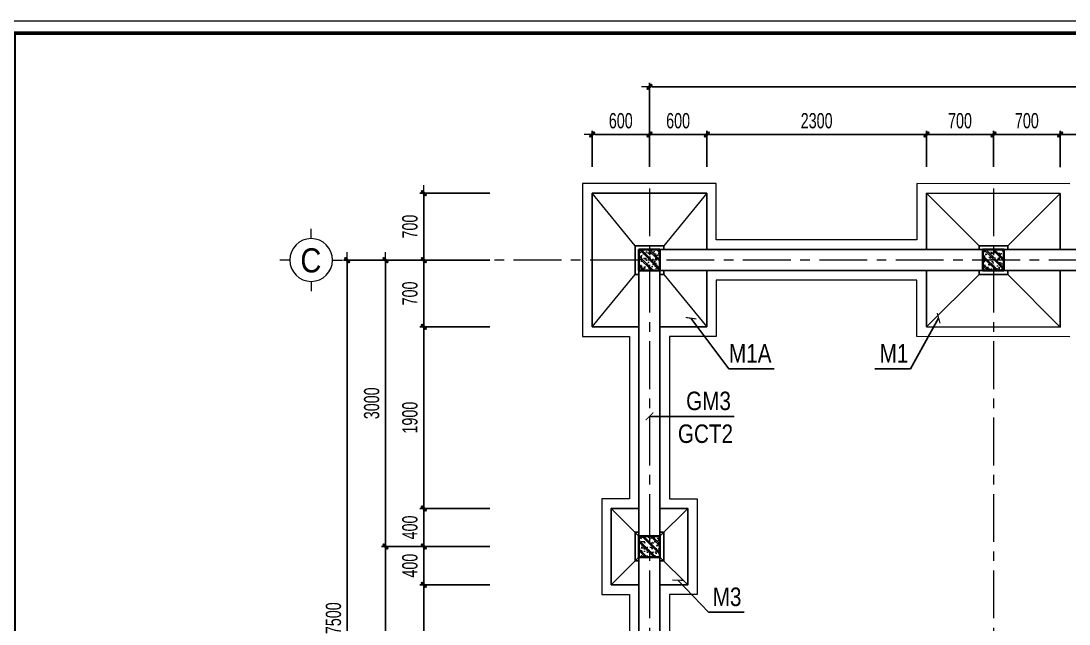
# Model space of a CAD drawing. Header units: millimetres. Extents: x -295047 to 304185, y -728047 to -308748.
# Drawn here: x -172097 to -161128, y -327988 to -321674 of the extents above; entities that cross this region are included whole.
import ezdxf
from ezdxf.enums import TextEntityAlignment as Align

# ---------------------------------------------------------------- set-up
doc = ezdxf.new("R2010")
doc.units = ezdxf.units.MM
doc.header["$MEASUREMENT"] = 0
doc.header["$PDMODE"] = 32
doc.linetypes.add('CENTERX2', pattern=[4, 2.5, -0.5, 0.5, -0.5])
doc.linetypes.add('DASHDOT', pattern=[1, 0.5, -0.25, 0, -0.25])
doc.layers.get('Defpoints').update_dxf_attribs({"color": 1})
for name, color, linetype, lineweight in [('Khungten_LCDI', 7, 'Continuous', 5), ('LC Dim', 8, 'Continuous', 18), ('LC Hatch', 252, 'Continuous', 9), ('LC ISO', 153, 'Continuous', 13), ('LC Net dam2', 6, 'Continuous', 40), ('LC Net manh', 219, 'Continuous', 5), ('LC Net thay', 7, 'Continuous', 25), ('LC Net truc', 79, 'DASHDOT', 13), ('LC Text1', 3, 'Continuous', 20), ('LC Text2', 7, 'Continuous', 25)]:
    doc.layers.add(name, color=color, linetype=linetype, lineweight=lineweight)
doc.styles.add('d-dim', font='VHARIALN.TTF')
doc.styles.add('HOATBIF', font='hoatbif.shx', dxfattribs={"width": 0.7})
doc.styles.add('Khungten', font='VHAVAN.TTF', dxfattribs={"width": 0.9, "height": 5000})
doc.styles.add('LC 1', font='VHAVANB.TTF')
doc.styles.add('T2', font='VHARIAL.TTF', dxfattribs={"width": 0.8})
doc.styles.add('Title', font='VHBLACK.TTF', dxfattribs={"width": 0.8})
doc.dimstyles.new('1-100', dxfattribs={"dimscale": 100, "dimtxt": 2.5, "dimasz": 0.35, "dimexe": 0.5, "dimexo": 0, "dimgap": 0.8, "dimtad": 1, "dimdec": 0, "dimzin": 0, "dimdsep": 46, "dimtxsty": 'HOATBIF', "dimblk1": 'DOT', "dimblk2": 'DOT', "dimsah": 1, "dimcen": -1, "dimdle": 1, "dimclrd": 256, "dimclre": 256, "dimclrt": 4, "dimadec": 3, "dimazin": 2, "dimtfac": 0.3333333333333333, "dimtdec": 0, "dimtix": 1, "dimtmove": 2, "dimatfit": 3, "dimldrblk": 'DOT', "dimfxl": 1, "dimtvp": 0.8333333333333331, "dimtolj": 1, "dimtzin": 0, "dimarcsym": 0})
doc.dimstyles.new('Vtk 1-100', dxfattribs={"dimtxt": 220, "dimasz": 80, "dimexe": 80, "dimexo": 0, "dimgap": 50, "dimtad": 1, "dimdec": 0, "dimzin": 0, "dimdsep": 46, "dimtxsty": 'd-dim', "dimblk1": 'ARCHTICK', "dimblk2": 'ARCHTICK', "dimsah": 1, "dimcen": 80, "dimdle": 80, "dimclrd": 256, "dimclre": 256, "dimclrt": 7, "dimadec": 0, "dimazin": 0, "dimtfac": 1, "dimtdec": 0, "dimtix": 1, "dimtmove": 0, "dimatfit": 3, "dimldrblk": 'ARCHTICK', "dimfxl": 1, "dimtolj": 1, "dimtzin": 0, "dimarcsym": 0})

# ---------------------------------------------------------------- blocks, each defined once
blk = doc.blocks.new('lcdi fix')
at = {"layer": 'Defpoints', "lineweight": 0}
blk.add_lwpolyline([(-1199.999999582767, -14849.99999999255), (-1199.999999582767, 14849.99999999255), (40799.99891111254, 14849.99999999255), (40799.99891111254, -14849.99999999255)], close=True, dxfattribs=at)
at = {"layer": 'Khungten_LCDI', "color": 5, "lineweight": 60}
blk.add_lwpolyline([(0, -14649.99999999255), (0, 14649.99999999255), (40599.99891117215, 14649.99999999255), (40599.99891117215, -14649.99999999255)], close=True, dxfattribs=at)
at = {"color": 7, "style": 'Khungten', "width": 0.8}
for tag, p in [('REVISION', (39498.75262445212, -10746.30395446718)), ('NGAYHT', (39546.07413610817, -11609.37091637403))]:
    blk.add_attdef(tag, text='', height=199.998925739526, dxfattribs=at).set_placement(p, align=Align.CENTER)
at = {"layer": 'LC Text1', "style": 'Title', "width": 1.485915225563207}
for tag, p, p2 in [('TENBANVE1', (36912.6576448679, -8885.760238945484), (40339.14494544267, -8885.760238945484)), ('TENBANVE2', (36912.6576448679, -9562.4655643329), (40339.14494544267, -9562.4655643329))]:
    blk.add_attdef(tag, text='', height=249.9999935159642, dxfattribs=at).set_placement(p, p2, align=Align.FIT)
at = {"layer": 'LC Text1', "style": 'Title', "width": 0.7}
blk.add_attdef('SOBANVE', text='', height=249.9999935159642, dxfattribs=at).set_placement((39561.98223525287, -13896.18071823567), align=Align.CENTER)
blk = doc.blocks.new('_ArchTick')
at = {"color": 0, "linetype": 'ByBlock', "const_width": 0.15}
blk.add_lwpolyline([(-0.5, -0.5), (0.5, 0.5)], dxfattribs=at)
blk = doc.blocks.new('A$C244B5B27')
at = {"layer": 'LC Hatch'}
h = blk.add_hatch(dxfattribs=at)
h.set_pattern_fill('CHAU-01', color=256, scale=15, pattern_type=2)
h.set_pattern_definition([(50, (-1043319.218888618, 434015.8225297128), (107.589027390113, -9.412820247389265), [11.25, -123.75]), (355, (-1043319.218888618, 434015.8225297128), (-20.81270004195, 112.8288200550017), [9, -99]), (100.4514, (-1043310.253136618, 434015.0381287126), (86.77640725710323, 103.415931309143), [9.5610285, -105.1713168]), (46.18419999999999, (-1043319.218888618, 434045.8225297128), (160.0861572938466, -24.82785214935271), [16.875, -185.625]), (96.6356, (-1043305.878376868, 434043.7535336628), (140.1994058323055, 146.1176806350662), [14.3415432, -157.75695]), (351.1842000000001, (-1043319.218888618, 434045.8225297128), (140.1992917700441, 146.1177901387987), [13.5, -148.5]), (21, (-1043304.218888618, 434038.3225297126), (89.53605781776925, -60.39283359980082), [11.25, -123.75]), (326, (-1043304.218888618, 434038.3225297126), (36.49729978823726, 108.7725067570279), [9, -99]), (71.45140000000002, (-1043296.757553668, 434033.2897888127), (126.0333942872235, 48.37957450649287), [9.5610285, -105.1713168]), (37.50000000000001, (-1043319.218888618, 434015.8225297128), (1.8239782975936, 49.93407807469672), [0, -97.8, 0, -100.5, 0, -99.375]), (7.499999999999999, (-1043319.218888618, 434015.8225297128), (39.46043061632229, 59.16175678235403), [0, -57.3, 0, -95.55, 0, -37.875]), (327.5, (-1043352.668888618, 434015.8225297128), (80.07336542586135, -3.383230760156968), [0, -37.5, 0, -117, 0, -155.25]), (317.5, (-1043367.668888618, 434015.8225297128), (87.47792540135794, 15.01574734984764), [0, -48.75, 0, -77.69999999999997, 0, -110.25]), (45, (-1043319.218888618, 434015.8225297128), (-45.07805730064239, 45.07805730064239), []), (45, (-1043319.218888618, 434034.1975297128), (-45.07805730064239, 45.07805730064239), [])])
h.paths.add_polyline_path([(110, 110), (-110, 110), (-110, -110), (110, -110)])
at = {"layer": 'LC Net dam2'}
blk.add_lwpolyline([(-110, -110), (110, -110), (110, 110), (-110, 110)], close=True, dxfattribs=at)
blk = doc.blocks.new('DOT')
at = {"layer": 'LC Dim'}
blk.add_line((-3, 0), (3, 0), dxfattribs=at)
at = {"layer": 'LC Dim', "color": 4}
blk.add_line((-1, -1), (1, 1), dxfattribs=at)
blk.add_lwpolyline([(0.5, 1), (-1, -0.5), (-0.5, -1), (1, 0.5)], close=True, dxfattribs=at)
blk = doc.blocks.new('*D636')
at = {"layer": 'Defpoints', "color": 0, "ltscale": 2, "transparency": 16777216}
for p in [(-161219.1129942422, -322862.7808492816), (-161219.1129942422, -323203.818313817), (-159019.055725993, -323200.4344742544)]:
    blk.add_point(p, dxfattribs=at)
at = {"layer": 'LC Dim', "lineweight": -2, "ltscale": 2, "transparency": 16777216}
for p, q in [((-161219.1129942422, -323203.818313817), (-161219.1129942422, -322822.7808492816)), ((-159019.055725993, -323200.4344742544), (-159019.055725993, -322822.7808492816)), ((-159047.055725993, -322862.7808492816), (-161191.1129942422, -322862.7808492816))]:
    blk.add_line(p, q, dxfattribs=at)
at = {"layer": 'LC Dim', "lineweight": -2, "ltscale": 2, "transparency": 16777216, "xscale": 28, "yscale": 28, "zscale": 28, "rotation": 180}
blk.add_blockref('DOT', (-161219.1129942422, -322862.7808492816), dxfattribs=at)
at = {"layer": 'LC Dim', "lineweight": -2, "ltscale": 2, "transparency": 16777216, "xscale": 28, "yscale": 28, "zscale": 28}
blk.add_blockref('DOT', (-159019.055725993, -322862.7808492816), dxfattribs=at)
at = {"layer": 'LC Dim', "color": 4, "ltscale": 2, "transparency": 16777216, "insert": (-160119.0843601176, -322718.7808492816), "char_height": 160, "attachment_point": 5, "style": 'HOATBIF'}
blk.add_mtext('\\A1;2200', dxfattribs=at)
blk = doc.blocks.new('_Dot')
at = {"color": 0, "linetype": 'ByBlock', "lineweight": -2}
blk.add_line((-0.5, 0), (-1, 0), dxfattribs=at)
at = {"color": 0, "linetype": 'ByBlock', "const_width": 0.5}
blk.add_lwpolyline([(-0.25, 0, 1), (0.25, 0, 1)], format="xyb", close=True, dxfattribs=at)
blk = doc.blocks.new('*D637')
at = {"layer": 'Defpoints', "color": 0, "ltscale": 2, "transparency": 16777216}
for p in [(-161919.0557259929, -322862.7808492816), (-161919.0557259929, -323200.4344742544), (-161219.1129942422, -323203.818313817)]:
    blk.add_point(p, dxfattribs=at)
at = {"layer": 'LC Dim', "lineweight": -2, "ltscale": 2, "transparency": 16777216}
for p, q in [((-161919.0557259929, -323200.4344742544), (-161919.0557259929, -322822.7808492816)), ((-161219.1129942422, -323203.818313817), (-161219.1129942422, -322822.7808492816)), ((-161247.1129942422, -322862.7808492816), (-161891.0557259929, -322862.7808492816))]:
    blk.add_line(p, q, dxfattribs=at)
at = {"layer": 'LC Dim', "lineweight": -2, "ltscale": 2, "transparency": 16777216, "xscale": 28, "yscale": 28, "zscale": 28, "rotation": 180}
blk.add_blockref('DOT', (-161919.0557259929, -322862.7808492816), dxfattribs=at)
at = {"layer": 'LC Dim', "lineweight": -2, "ltscale": 2, "transparency": 16777216, "xscale": 28, "yscale": 28, "zscale": 28}
blk.add_blockref('DOT', (-161219.1129942422, -322862.7808492816), dxfattribs=at)
at = {"layer": 'LC Dim', "color": 4, "ltscale": 2, "transparency": 16777216, "insert": (-161569.0843601176, -322718.7808492816), "char_height": 160, "attachment_point": 5, "style": 'HOATBIF'}
blk.add_mtext('\\A1;700', dxfattribs=at)
blk = doc.blocks.new('*D638')
at = {"layer": 'Defpoints', "color": 0, "ltscale": 2, "transparency": 16777216}
for p in [(-162619.055725993, -322862.7808492816), (-162619.055725993, -323200.4344742543), (-161919.0557259929, -323200.4344742544)]:
    blk.add_point(p, dxfattribs=at)
at = {"layer": 'LC Dim', "lineweight": -2, "ltscale": 2, "transparency": 16777216}
for p, q in [((-162619.055725993, -323200.4344742543), (-162619.055725993, -322822.7808492816)), ((-161919.0557259929, -323200.4344742544), (-161919.0557259929, -322822.7808492816)), ((-161947.0557259929, -322862.7808492816), (-162591.055725993, -322862.7808492816))]:
    blk.add_line(p, q, dxfattribs=at)
at = {"layer": 'LC Dim', "lineweight": -2, "ltscale": 2, "transparency": 16777216, "xscale": 28, "yscale": 28, "zscale": 28, "rotation": 180}
blk.add_blockref('DOT', (-162619.055725993, -322862.7808492816), dxfattribs=at)
at = {"layer": 'LC Dim', "lineweight": -2, "ltscale": 2, "transparency": 16777216, "xscale": 28, "yscale": 28, "zscale": 28}
blk.add_blockref('DOT', (-161919.0557259929, -322862.7808492816), dxfattribs=at)
at = {"layer": 'LC Dim', "color": 4, "ltscale": 2, "transparency": 16777216, "insert": (-162269.0557259929, -322718.7808492816), "char_height": 160, "attachment_point": 5, "style": 'HOATBIF'}
blk.add_mtext('\\A1;700', dxfattribs=at)
blk = doc.blocks.new('*D639')
at = {"layer": 'Defpoints', "color": 0, "ltscale": 2, "transparency": 16777216}
for p in [(-164919.0557259929, -322862.7808492816), (-164919.0557259929, -323200.4344742544), (-162619.055725993, -323200.4344742543)]:
    blk.add_point(p, dxfattribs=at)
at = {"layer": 'LC Dim', "lineweight": -2, "ltscale": 2, "transparency": 16777216}
for p, q in [((-164919.0557259929, -323200.4344742544), (-164919.0557259929, -322822.7808492816)), ((-162619.055725993, -323200.4344742543), (-162619.055725993, -322822.7808492816)), ((-162647.055725993, -322862.7808492816), (-164891.0557259929, -322862.7808492816))]:
    blk.add_line(p, q, dxfattribs=at)
at = {"layer": 'LC Dim', "lineweight": -2, "ltscale": 2, "transparency": 16777216, "xscale": 28, "yscale": 28, "zscale": 28, "rotation": 180}
blk.add_blockref('DOT', (-164919.0557259929, -322862.7808492816), dxfattribs=at)
at = {"layer": 'LC Dim', "lineweight": -2, "ltscale": 2, "transparency": 16777216, "xscale": 28, "yscale": 28, "zscale": 28}
blk.add_blockref('DOT', (-162619.055725993, -322862.7808492816), dxfattribs=at)
at = {"layer": 'LC Dim', "color": 4, "ltscale": 2, "transparency": 16777216, "insert": (-163769.055725993, -322718.7808492816), "char_height": 160, "attachment_point": 5, "style": 'HOATBIF'}
blk.add_mtext('\\A1;2300', dxfattribs=at)
blk = doc.blocks.new('*D640')
at = {"layer": 'Defpoints', "color": 0, "ltscale": 2, "transparency": 16777216}
for p in [(-165519.0557259928, -322862.7808492816), (-165519.0557259928, -323200.4344742544), (-164919.0557259929, -323200.4344742544)]:
    blk.add_point(p, dxfattribs=at)
at = {"layer": 'LC Dim', "lineweight": -2, "ltscale": 2, "transparency": 16777216}
for p, q in [((-165519.0557259928, -323200.4344742544), (-165519.0557259928, -322822.7808492816)), ((-164919.0557259929, -323200.4344742544), (-164919.0557259929, -322822.7808492816)), ((-164947.0557259929, -322862.7808492816), (-165491.0557259928, -322862.7808492816))]:
    blk.add_line(p, q, dxfattribs=at)
at = {"layer": 'LC Dim', "lineweight": -2, "ltscale": 2, "transparency": 16777216, "xscale": 28, "yscale": 28, "zscale": 28, "rotation": 180}
blk.add_blockref('DOT', (-165519.0557259928, -322862.7808492816), dxfattribs=at)
at = {"layer": 'LC Dim', "lineweight": -2, "ltscale": 2, "transparency": 16777216, "xscale": 28, "yscale": 28, "zscale": 28}
blk.add_blockref('DOT', (-164919.0557259929, -322862.7808492816), dxfattribs=at)
at = {"layer": 'LC Dim', "color": 4, "ltscale": 2, "transparency": 16777216, "insert": (-165219.0557259929, -322718.7808492816), "char_height": 160, "attachment_point": 5, "style": 'HOATBIF'}
blk.add_mtext('\\A1;600', dxfattribs=at)
blk = doc.blocks.new('*D641')
at = {"layer": 'Defpoints', "color": 0, "ltscale": 2, "transparency": 16777216}
for p in [(-166119.0557259929, -322862.7808492816), (-166119.0557259929, -323200.4344742544), (-165519.0557259928, -323200.4344742544)]:
    blk.add_point(p, dxfattribs=at)
at = {"layer": 'LC Dim', "lineweight": -2, "ltscale": 2, "transparency": 16777216}
for p, q in [((-166119.0557259929, -323200.4344742544), (-166119.0557259929, -322822.7808492816)), ((-165519.0557259928, -323200.4344742544), (-165519.0557259928, -322822.7808492816)), ((-165547.0557259928, -322862.7808492816), (-166091.0557259929, -322862.7808492816))]:
    blk.add_line(p, q, dxfattribs=at)
at = {"layer": 'LC Dim', "lineweight": -2, "ltscale": 2, "transparency": 16777216, "xscale": 28, "yscale": 28, "zscale": 28, "rotation": 180}
blk.add_blockref('DOT', (-166119.0557259929, -322862.7808492816), dxfattribs=at)
at = {"layer": 'LC Dim', "lineweight": -2, "ltscale": 2, "transparency": 16777216, "xscale": 28, "yscale": 28, "zscale": 28}
blk.add_blockref('DOT', (-165519.0557259928, -322862.7808492816), dxfattribs=at)
at = {"layer": 'LC Dim', "color": 4, "ltscale": 2, "transparency": 16777216, "insert": (-165819.0557259929, -322718.7808492816), "char_height": 160, "attachment_point": 5, "style": 'HOATBIF'}
blk.add_mtext('\\A1;600', dxfattribs=at)
blk = doc.blocks.new('*D646')
at = {"layer": 'Defpoints', "color": 0, "ltscale": 2, "transparency": 16777216}
for p in [(-167881.8530445505, -327576.5832582544), (-167225.0000000001, -327576.5832582544), (-167225.0000000001, -329476.5832582538)]:
    blk.add_point(p, dxfattribs=at)
at = {"layer": 'LC Dim', "lineweight": -2, "ltscale": 2, "transparency": 16777216}
for p, q in [((-167225.0000000001, -327576.5832582544), (-167921.8530445505, -327576.5832582544)), ((-167881.8530445505, -329448.5832582538), (-167881.8530445505, -327604.5832582544)), ((-167225.0000000001, -329476.5832582538), (-167921.8530445505, -329476.5832582538))]:
    blk.add_line(p, q, dxfattribs=at)
at = {"layer": 'LC Dim', "lineweight": -2, "ltscale": 2, "transparency": 16777216, "xscale": 28, "yscale": 28, "zscale": 28}
for p, rotation in [((-167881.8530445505, -327576.5832582544), 90), ((-167881.8530445505, -329476.5832582538), 270)]:
    blk.add_blockref('DOT', p, dxfattribs=dict(at, rotation=rotation))
at = {"layer": 'LC Dim', "color": 4, "ltscale": 2, "transparency": 16777216, "insert": (-168025.8530445506, -328526.583258254), "char_height": 160, "attachment_point": 5, "rotation": 90, "style": 'HOATBIF'}
blk.add_mtext('\\A1;1900', dxfattribs=at)
blk = doc.blocks.new('*D647')
at = {"layer": 'Defpoints', "color": 0, "ltscale": 2, "transparency": 16777216}
for p in [(-167881.8530445505, -326776.5832582544), (-167191.252643727, -326776.5832582544), (-167191.252643727, -327176.5832582544)]:
    blk.add_point(p, dxfattribs=at)
at = {"layer": 'LC Dim', "lineweight": -2, "ltscale": 2, "transparency": 16777216}
for p, q in [((-167881.8530445505, -326748.5832582544), (-167881.8530445505, -326720.5832582544)), ((-167191.252643727, -326776.5832582544), (-167921.8530445505, -326776.5832582544)), ((-167881.8530445505, -327176.5832582544), (-167881.8530445505, -326776.5832582544)), ((-167191.252643727, -327176.5832582544), (-167921.8530445505, -327176.5832582544)), ((-167881.8530445505, -327204.5832582544), (-167881.8530445505, -327232.5832582544))]:
    blk.add_line(p, q, dxfattribs=at)
at = {"layer": 'LC Dim', "lineweight": -2, "ltscale": 2, "transparency": 16777216, "xscale": 28, "yscale": 28, "zscale": 28}
for p, rotation in [((-167881.8530445505, -326776.5832582544), 270), ((-167881.8530445505, -327176.5832582544), 90)]:
    blk.add_blockref('DOT', p, dxfattribs=dict(at, rotation=rotation))
at = {"layer": 'LC Dim', "color": 4, "ltscale": 2, "transparency": 16777216, "insert": (-168025.8530445506, -326976.5832582543), "char_height": 160, "attachment_point": 5, "rotation": 90, "style": 'HOATBIF'}
blk.add_mtext('\\A1;400', dxfattribs=at)
blk = doc.blocks.new('*D648')
at = {"layer": 'Defpoints', "color": 0, "ltscale": 2, "transparency": 16777216}
for p in [(-167881.8530445503, -324176.583258254), (-167191.252643727, -324176.583258254), (-167191.252643727, -324876.583258254)]:
    blk.add_point(p, dxfattribs=at)
at = {"layer": 'LC Dim', "lineweight": -2, "ltscale": 2, "transparency": 16777216}
for p, q in [((-167191.252643727, -324176.583258254), (-167921.8530445503, -324176.583258254)), ((-167881.8530445503, -324848.583258254), (-167881.8530445503, -324204.583258254)), ((-167191.252643727, -324876.583258254), (-167921.8530445503, -324876.583258254))]:
    blk.add_line(p, q, dxfattribs=at)
at = {"layer": 'LC Dim', "lineweight": -2, "ltscale": 2, "transparency": 16777216, "xscale": 28, "yscale": 28, "zscale": 28}
for p, rotation in [((-167881.8530445503, -324176.583258254), 90), ((-167881.8530445503, -324876.583258254), 270)]:
    blk.add_blockref('DOT', p, dxfattribs=dict(at, rotation=rotation))
at = {"layer": 'LC Dim', "color": 4, "ltscale": 2, "transparency": 16777216, "insert": (-168025.8530445503, -324526.5832582539), "char_height": 160, "attachment_point": 5, "rotation": 90, "style": 'HOATBIF'}
blk.add_mtext('\\A1;700', dxfattribs=at)
blk = doc.blocks.new('*D649')
at = {"layer": 'Defpoints', "color": 0, "ltscale": 2, "transparency": 16777216}
for p in [(-167881.8530445503, -323476.583258254), (-167191.252643727, -323476.583258254), (-167191.252643727, -324176.583258254)]:
    blk.add_point(p, dxfattribs=at)
at = {"layer": 'LC Dim', "lineweight": -2, "ltscale": 2, "transparency": 16777216}
for p, q in [((-167191.252643727, -323476.583258254), (-167921.8530445503, -323476.583258254)), ((-167881.8530445503, -324148.583258254), (-167881.8530445503, -323504.583258254)), ((-167191.252643727, -324176.583258254), (-167921.8530445503, -324176.583258254))]:
    blk.add_line(p, q, dxfattribs=at)
at = {"layer": 'LC Dim', "lineweight": -2, "ltscale": 2, "transparency": 16777216, "xscale": 28, "yscale": 28, "zscale": 28}
for p, rotation in [((-167881.8530445503, -323476.583258254), 90), ((-167881.8530445503, -324176.583258254), 270)]:
    blk.add_blockref('DOT', p, dxfattribs=dict(at, rotation=rotation))
at = {"layer": 'LC Dim', "color": 4, "ltscale": 2, "transparency": 16777216, "insert": (-168025.8530445503, -323826.5832582539), "char_height": 160, "attachment_point": 5, "rotation": 90, "style": 'HOATBIF'}
blk.add_mtext('\\A1;700', dxfattribs=at)
blk = doc.blocks.new('*D651')
at = {"layer": 'Defpoints', "color": 0, "ltscale": 2, "transparency": 16777216}
for p in [(-168281.8530445505, -327176.5832582544), (-167191.252643727, -327176.5832582544), (-166989.752643727, -330176.583258254)]:
    blk.add_point(p, dxfattribs=at)
at = {"layer": 'LC Dim', "lineweight": -2, "ltscale": 2, "transparency": 16777216}
for p, q in [((-167191.252643727, -327176.5832582544), (-168321.8530445505, -327176.5832582544)), ((-168281.8530445504, -330148.583258254), (-168281.8530445505, -327204.5832582544)), ((-166989.752643727, -330176.583258254), (-168321.8530445504, -330176.583258254))]:
    blk.add_line(p, q, dxfattribs=at)
at = {"layer": 'LC Dim', "lineweight": -2, "ltscale": 2, "transparency": 16777216, "xscale": 28, "yscale": 28, "zscale": 28}
for p, rotation in [((-168281.8530445505, -327176.5832582544), 90), ((-168281.8530445504, -330176.583258254), 270)]:
    blk.add_blockref('DOT', p, dxfattribs=dict(at, rotation=rotation))
at = {"layer": 'LC Dim', "color": 4, "ltscale": 2, "transparency": 16777216, "insert": (-168425.8530445505, -328676.5832582541), "char_height": 160, "attachment_point": 5, "rotation": 90, "style": 'HOATBIF'}
blk.add_mtext('\\A1;3000', dxfattribs=at)
blk = doc.blocks.new('*D652')
at = {"layer": 'Defpoints', "color": 0, "ltscale": 2, "transparency": 16777216}
for p in [(-168681.8530445504, -324176.5832582542), (-167191.252643727, -324176.5832582542), (-167191.252643727, -331676.5832582539)]:
    blk.add_point(p, dxfattribs=at)
at = {"layer": 'LC Dim', "lineweight": -2, "ltscale": 2, "transparency": 16777216}
for p, q in [((-167191.252643727, -324176.5832582542), (-168721.8530445504, -324176.5832582542)), ((-168681.8530445504, -331648.5832582539), (-168681.8530445504, -324204.5832582542)), ((-167191.252643727, -331676.5832582539), (-168721.8530445504, -331676.5832582539))]:
    blk.add_line(p, q, dxfattribs=at)
at = {"layer": 'LC Dim', "lineweight": -2, "ltscale": 2, "transparency": 16777216, "xscale": 28, "yscale": 28, "zscale": 28}
for p, rotation in [((-168681.8530445504, -324176.5832582542), 90), ((-168681.8530445504, -331676.5832582539), 270)]:
    blk.add_blockref('DOT', p, dxfattribs=dict(at, rotation=rotation))
at = {"layer": 'LC Dim', "color": 4, "ltscale": 2, "transparency": 16777216, "insert": (-168825.8530445505, -327926.5832582539), "char_height": 160, "attachment_point": 5, "rotation": 90, "style": 'HOATBIF'}
blk.add_mtext('\\A1;7500', dxfattribs=at)
blk = doc.blocks.new('*D653')
at = {"layer": 'Defpoints', "color": 0, "ltscale": 2, "transparency": 16777216}
for p in [(-167191.252643727, -327176.5832582544), (-167881.8530445505, -327576.5832582544), (-167191.252643727, -327576.5832582544)]:
    blk.add_point(p, dxfattribs=at)
at = {"layer": 'LC Dim', "lineweight": -2, "ltscale": 2, "transparency": 16777216}
for p, q in [((-167191.252643727, -327176.5832582544), (-167921.8530445505, -327176.5832582544)), ((-167881.8530445505, -327148.5832582544), (-167881.8530445505, -327120.5832582544)), ((-167881.8530445505, -327176.5832582544), (-167881.8530445505, -327576.5832582544)), ((-167191.252643727, -327576.5832582544), (-167921.8530445505, -327576.5832582544)), ((-167881.8530445505, -327604.5832582544), (-167881.8530445505, -327632.5832582544))]:
    blk.add_line(p, q, dxfattribs=at)
at = {"layer": 'LC Dim', "lineweight": -2, "ltscale": 2, "transparency": 16777216, "xscale": 28, "yscale": 28, "zscale": 28}
for p, rotation in [((-167881.8530445505, -327176.5832582544), 270), ((-167881.8530445505, -327576.5832582544), 90)]:
    blk.add_blockref('DOT', p, dxfattribs=dict(at, rotation=rotation))
at = {"layer": 'LC Dim', "color": 4, "ltscale": 2, "transparency": 16777216, "insert": (-168025.8530445506, -327376.5832582543), "char_height": 160, "attachment_point": 5, "rotation": 90, "style": 'HOATBIF'}
blk.add_mtext('\\A1;400', dxfattribs=at)
blk = doc.blocks.new('TTRUC')
at = {"layer": 'LC ISO'}
for p, q in [((0, 6.94551799677526), (0, 10.13175513561828)), ((-6.94551799677526, 0), (-10.13175513561828, 0)), ((6.94551799677526, 0), (10.13175513561828, 0)), ((0, -6.94551799677526), (0, -10.13175513561828))]:
    blk.add_line(p, q, dxfattribs=at)
at = {"layer": 'LC Net manh'}
blk.add_circle((0, 0), 6.94551799677526, dxfattribs=at)
blk = doc.blocks.new('*D654')
at = {"layer": 'Defpoints', "color": 0, "ltscale": 2, "transparency": 16777216}
for p in [(-168281.8530445504, -324176.5832582542), (-167191.252643727, -324176.5832582542), (-167191.252643727, -327176.5832582544)]:
    blk.add_point(p, dxfattribs=at)
at = {"layer": 'LC Dim', "lineweight": -2, "ltscale": 2, "transparency": 16777216}
for p, q in [((-167191.252643727, -324176.5832582542), (-168321.8530445504, -324176.5832582542)), ((-168281.8530445504, -327148.5832582544), (-168281.8530445504, -324204.5832582542)), ((-167191.252643727, -327176.5832582544), (-168321.8530445504, -327176.5832582544))]:
    blk.add_line(p, q, dxfattribs=at)
at = {"layer": 'LC Dim', "lineweight": -2, "ltscale": 2, "transparency": 16777216, "xscale": 28, "yscale": 28, "zscale": 28}
for p, rotation in [((-168281.8530445504, -324176.5832582542), 90), ((-168281.8530445504, -327176.5832582544), 270)]:
    blk.add_blockref('DOT', p, dxfattribs=dict(at, rotation=rotation))
at = {"layer": 'LC Dim', "color": 4, "ltscale": 2, "transparency": 16777216, "insert": (-168425.8530445505, -325676.5832582542), "char_height": 160, "attachment_point": 5, "rotation": 90, "style": 'HOATBIF'}
blk.add_mtext('\\A1;3000', dxfattribs=at)
blk = doc.blocks.new('*D836')
at = {"layer": 'Defpoints', "color": 0, "ltscale": 2, "transparency": 16777216}
for p in [(-167191.252643727, -324876.583258254), (-167881.8530445506, -326776.5832582545), (-167191.252643727, -326776.5832582545)]:
    blk.add_point(p, dxfattribs=at)
at = {"layer": 'LC Dim', "lineweight": -2, "ltscale": 2, "transparency": 16777216}
for p, q in [((-167191.252643727, -324876.583258254), (-167921.8530445506, -324876.583258254)), ((-167881.8530445506, -324904.583258254), (-167881.8530445506, -326748.5832582545)), ((-167191.252643727, -326776.5832582545), (-167921.8530445506, -326776.5832582545))]:
    blk.add_line(p, q, dxfattribs=at)
at = {"layer": 'LC Dim', "lineweight": -2, "ltscale": 2, "transparency": 16777216, "xscale": 28, "yscale": 28, "zscale": 28}
for p, rotation in [((-167881.8530445506, -324876.583258254), 90), ((-167881.8530445506, -326776.5832582545), 270)]:
    blk.add_blockref('DOT', p, dxfattribs=dict(at, rotation=rotation))
at = {"layer": 'LC Dim', "color": 4, "ltscale": 2, "transparency": 16777216, "insert": (-168025.8530445507, -325826.5832582541), "char_height": 160, "attachment_point": 5, "rotation": 90, "style": 'HOATBIF'}
blk.add_mtext('\\A1;1900', dxfattribs=at)
blk = doc.blocks.new('*D837')
at = {"layer": 'Defpoints', "color": 0, "ltscale": 2, "transparency": 16777216}
for p in [(-154719.0557259928, -322362), (-165519.0557259928, -323200.4344742544), (-154719.0557259928, -323200.4344742544)]:
    blk.add_point(p, dxfattribs=at)
at = {"layer": 'LC Dim', "lineweight": -2, "ltscale": 2, "transparency": 16777216}
for p, q in [((-165519.0557259928, -323200.4344742544), (-165519.0557259928, -322322)), ((-165491.0557259928, -322362), (-154747.0557259928, -322362)), ((-154719.0557259928, -323200.4344742544), (-154719.0557259928, -322322))]:
    blk.add_line(p, q, dxfattribs=at)
at = {"layer": 'LC Dim', "lineweight": -2, "ltscale": 2, "transparency": 16777216, "xscale": 28, "yscale": 28, "zscale": 28, "rotation": 180}
blk.add_blockref('DOT', (-165519.0557259928, -322362), dxfattribs=at)
at = {"layer": 'LC Dim', "lineweight": -2, "ltscale": 2, "transparency": 16777216, "xscale": 28, "yscale": 28, "zscale": 28}
blk.add_blockref('DOT', (-154719.0557259928, -322362), dxfattribs=at)
at = {"layer": 'LC Dim', "color": 4, "ltscale": 2, "transparency": 16777216, "insert": (-160119.0557259928, -322218), "char_height": 160, "attachment_point": 5, "style": 'HOATBIF'}
blk.add_mtext('\\A1;10800', dxfattribs=at)

msp = doc.modelspace()

# ---------------------------------------------------------------- linework, layer by layer
at = {"layer": 'LC Net manh', "ltscale": 2}
for p, q in [((-164819.0557259925, -323376.5832582539), (-166219.0557259925, -323376.5832582539)), ((-166219.0557259925, -323376.5832582539), (-166219.0557259925, -324976.5832582539)), ((-165668.7357828711, -324026.5832582535), (-166119.0557259925, -323476.5832582539)), ((-164919.0557259925, -323476.5832582539), (-165369.3756691137, -324026.5832582535)), ((-164819.0557259925, -323966.583258215), (-164819.0557259925, -323376.5832582539)), ((-161119.1129942422, -323379.9670978165), (-162719.0557259926, -323376.5832582538)), ((-162719.0557259926, -323376.5832582538), (-162719.0557259949, -323966.5832582223)), ((-162619.055725993, -323476.5832582538), (-162068.7357828718, -324026.5832582535)), ((-161769.3756691144, -324026.5832582535), (-161219.1129942422, -323479.9670978165)), ((-162719.0557259949, -323966.5832582223), (-164819.0557259925, -323966.583258215)), ((-166119.0557259925, -324876.5832582539), (-165669.0557259927, -324326.583258254)), ((-165369.0557259927, -324326.583258254), (-164919.0557259925, -324876.5832582539)), ((-162069.0557259928, -324326.583258254), (-162619.055725993, -324876.5832582539)), ((-161219.1129942422, -324879.9670978166), (-161769.0557259928, -324326.583258254)), ((-166219.0557259925, -324976.5832582539), (-165729.0557259928, -324976.5832582539)), ((-165729.0557259928, -324976.5832582539), (-165729.0557259928, -326676.5832582543)), ((-165729.0557259928, -326676.5832582543), (-166019.0557259933, -326676.5832582543)), ((-166019.0557259933, -326676.5832582543), (-166019.0557259933, -327676.5832582543)), ((-165629.0557259928, -327066.5832582539), (-165919.0557259933, -326776.5832582543)), ((-165409.0557259928, -327066.5832582539), (-165119.0557259933, -326776.5832582543)), ((-165629.0557259928, -327286.5832582539), (-165919.0557259933, -327576.5832582543)), ((-165119.0557259933, -327576.5832582543), (-165409.0557259928, -327286.5832582539)), ((-166019.0557259933, -327676.5832582543), (-165729.0557259928, -327676.5832582543)), ((-165729.0557259928, -327676.5832582543), (-165729.0557259928, -329376.5832582536))]:
    msp.add_line(p, q, dxfattribs=at)
msp.add_lwpolyline([(-161119.1129942422, -324979.9670978166), (-162719.055725993, -324976.5832582539), (-162719.055725993, -324386.5832582225), (-164819.0557259925, -324386.5832582148), (-164819.0557259925, -324976.5832582539), (-165309.0557259928, -324976.5832582539), (-165309.0557259928, -326676.5832582543), (-165019.0557259933, -326676.5832582543), (-165019.0557259933, -327676.5832582543), (-165309.0557259928, -327676.5832582543), (-165309.0557259928, -329376.5832582536), (-164819.0557259925, -329376.5832582536), (-164819.0557259925, -329966.5832582148), (-162719.055725993, -329966.5832582226), (-162719.055725993, -329376.5832582536), (-161119.055725993, -329376.5832582536)], dxfattribs=at)
at = {"layer": 'LC Net thay', "ltscale": 2}
for p, q in [((-166119.0557259925, -324176.583258254), (-166119.0557259925, -323476.5832582539)), ((-166119.0557259925, -323476.5832582539), (-164919.0557259925, -323476.5832582539)), ((-164919.0557259925, -323476.5832582539), (-164919.0557259925, -324066.583258252)), ((-161219.1129942422, -323479.9670978165), (-162619.055725993, -323476.5832582538)), ((-162619.055725993, -323476.5832582538), (-162619.055725993, -324066.583258252)), ((-161219.1129942422, -324069.9670978056), (-161219.1129942422, -323479.9670978165)), ((-166119.0557259925, -324876.5832582539), (-166119.0557259925, -324176.583258254)), ((-164919.0557259925, -324286.5832582519), (-164919.0557259925, -324876.5832582539)), ((-162619.055725993, -324286.5832582518), (-162619.055725993, -324876.5832582539)), ((-161219.1129942422, -324879.9670978166), (-161219.1129942422, -324289.9670978055)), ((-165629.0557259927, -324876.5832582539), (-166119.0557259925, -324876.5832582539)), ((-164919.0557259925, -324876.5832582539), (-165409.0557259926, -324876.5832582539)), ((-162619.055725993, -324876.5832582539), (-161219.1129942422, -324879.9670978166))]:
    msp.add_line(p, q, dxfattribs=at)
at = {"layer": 'LC Net thay'}
for p, q in [((-154829.0557259927, -324066.5832582535), (-165409.0557259927, -324066.5832582121)), ((-165629.0557259928, -330066.5832582535), (-165629.0557259928, -324286.583258254)), ((-165409.0557259928, -330066.5832582535), (-165409.0557259928, -324286.583258254)), ((-154829.0557259934, -324286.5832582535), (-165409.0557259929, -324286.5832582121))]:
    msp.add_line(p, q, dxfattribs=at)
for points in [[(-165669.0557259927, -324286.583258254), (-165669.0557259929, -324026.5832582535), (-165409.0557259928, -324026.5832582535)], [(-165409.0557259928, -324026.5832582535), (-165369.0557259929, -324026.5832582535), (-165369.0557259929, -324066.5832582123)], [(-162069.055725993, -324066.583258254), (-162069.055725993, -324026.5832582535), (-161809.0557259928, -324026.5832582535)], [(-161809.0557259928, -324026.5832582535), (-161769.055725993, -324026.5832582535), (-161769.055725993, -324066.5832582331)], [(-165629.0557259927, -324326.583258254), (-165669.0557259927, -324326.583258254), (-165669.0557259927, -324286.583258254)], [(-165369.0557259927, -324286.5832582123), (-165369.0557259927, -324326.583258254), (-165409.0557259927, -324326.583258254)], [(-162029.0557259928, -324326.583258254), (-162069.0557259927, -324326.583258254), (-162069.0557259927, -324286.583258254)], [(-161769.0557259927, -324286.5832582331), (-161769.0557259927, -324326.583258254), (-162029.0557259927, -324326.583258254)], [(-165919.0557259933, -327051.5832582545), (-165919.0557259933, -326776.5832582543), (-165629.0557259928, -326776.5832582543)], [(-165409.0557259928, -326776.5832582543), (-165119.0557259933, -326776.5832582543), (-165119.0557259933, -327576.5832582543), (-165409.0557259928, -327576.5832582543)], [(-165629.0557259928, -327576.5832582543), (-165919.0557259933, -327576.5832582543), (-165919.0557259933, -327051.5832582545)], [(-165629.0557259929, -327026.5832582535), (-165669.0557259929, -327026.5832582535), (-165669.0557259929, -327326.5832582535), (-165629.0557259929, -327326.5832582535)], [(-165409.0557259929, -327326.5832582535), (-165369.0557259929, -327326.5832582535), (-165369.0557259929, -327026.5832582535), (-165409.0557259929, -327026.5832582535)]]:
    msp.add_lwpolyline(points, dxfattribs=at)
for points in [[(-165409.0557259927, -324286.583258254), (-165629.0557259927, -324286.583258254), (-165629.0557259929, -324066.5832582535), (-165409.0557259929, -324066.5832582535)], [(-161809.0557259927, -324286.583258254), (-162029.0557259927, -324286.583258254), (-162029.055725993, -324066.5832582535), (-161809.055725993, -324066.5832582535)], [(-165409.0557259928, -327066.5832582539), (-165629.0557259928, -327066.5832582539), (-165629.0557259928, -327286.5832582539), (-165409.0557259928, -327286.5832582539)]]:
    msp.add_lwpolyline(points, close=True, dxfattribs=at)
at = {"layer": 'LC Net truc', "linetype": 'CENTERX2', "ltscale": 200}
for p, q in [((-165519.0557259928, -323426.8502495063), (-165519.0557259928, -333552.8609279458)), ((-165519.0557259928, -323426.8502495063), (-165519.0557259928, -333552.8609279458)), ((-161919.0557259929, -323426.8502495063), (-161919.0557259929, -333552.8609279458)), ((-161919.0557259929, -323426.8502495063), (-161919.0557259929, -333552.8609279458)), ((-151240.2220106699, -324176.5832582539), (-167413.3996737825, -324176.5832582539))]:
    msp.add_line(p, q, dxfattribs=at)

# ---------------------------------------------------------------- block references
at = {"layer": 'LC Hatch', "xscale": -1}
for p in [(-165519.0557259928, -324176.5832582539), (-161919.0557259929, -324176.5832582539), (-165519.0557259929, -327176.5832582542)]:
    msp.add_blockref('A$C244B5B27', p, dxfattribs=at)
at = {"layer": 'LC ISO', "xscale": -32.25101427308982, "yscale": 32.25101427308982, "zscale": 32.25101427308982}
msp.add_blockref('TTRUC', (-169059.6027776237, -324176.5832582539), dxfattribs=at)
at = {"layer": 'LC Net thay', "xscale": 0.6399999999848659, "yscale": 0.6399999999848659, "zscale": 0.6399999999848659}
msp.add_blockref('lcdi fix', (-172167.0001030252, -331177.5001599081), dxfattribs=at)

# ---------------------------------------------------------------- texts
at = {"layer": 'LC Text1', "ltscale": 0.2, "style": 'LC 1', "width": 0.9}
msp.add_text('c', height=252.5252590786261, dxfattribs=at).set_placement((-169062.6070437595, -324382.0234204861), align=Align.BOTTOM_CENTER)
at = {"layer": 'LC Text2', "style": 'T2', "width": 0.8}
for s, p in [('M1A', (-164464.2368641383, -325250.6069620615)), ('M1', (-162959.2467594846, -325250.6069620615)), ('gm3', (-164901.0806460842, -325748.0137655252)), ('gct2', (-164932.5, -326091.5)), ('M3', (-164706.5280830359, -327799.0292152708))]:
    msp.add_text(s, height=193.5483870967741, dxfattribs=at).set_placement(p, align=Align.CENTER)

# ---------------------------------------------------------------- dimensions: what is measured, and where the dimension line sits
at = {"layer": 'LC Dim', "ltscale": 2}
dim = msp.add_linear_dim(base=(-154719.0557259928, -322362), p1=(-165519.0557259928, -323200.4344742544), p2=(-154719.0557259928, -323200.4344742544), dimstyle='1-100', override={"dimscale": 80, "dimtxt": 2}, dxfattribs=at)
dim.commit()
dim.dimension.update_dxf_attribs({"geometry": '*D837', "text_midpoint": (-160119.0557259928, -322218)})
for base, p1, p2, angle, picture, middle in [((-166119.0557259929, -322862.7808492816), (-165519.0557259928, -323200.4344742544), (-166119.0557259929, -323200.4344742544), 180, '*D641', (-165819.0557259929, -322718.7808492816)), ((-165519.0557259928, -322862.7808492816), (-164919.0557259929, -323200.4344742544), (-165519.0557259928, -323200.4344742544), 180, '*D640', (-165219.0557259929, -322718.7808492816)), ((-164919.0557259929, -322862.7808492816), (-162619.055725993, -323200.4344742543), (-164919.0557259929, -323200.4344742544), 180, '*D639', (-163769.055725993, -322718.7808492816)), ((-162619.055725993, -322862.7808492816), (-161919.0557259929, -323200.4344742544), (-162619.055725993, -323200.4344742543), 180, '*D638', (-162269.0557259929, -322718.7808492816)), ((-161919.0557259929, -322862.7808492816), (-161219.1129942422, -323203.818313817), (-161919.0557259929, -323200.4344742544), 180, '*D637', (-161569.0843601176, -322718.7808492816)), ((-161219.1129942422, -322862.7808492816), (-159019.055725993, -323200.4344742544), (-161219.1129942422, -323203.818313817), 180, '*D636', (-160119.0843601176, -322718.7808492816)), ((-167881.8530445503, -323476.583258254), (-167191.2526437269, -324176.5832582539), (-167191.2526437269, -323476.5832582539), 90, '*D649', (-168025.8530445503, -323826.5832582539)), ((-168681.8530445504, -324176.5832582542), (-167191.2526437269, -331676.5832582538), (-167191.2526437269, -324176.583258254), 90, '*D652', (-168825.8530445505, -327926.5832582539)), ((-168281.8530445504, -324176.5832582542), (-167191.2526437269, -327176.5832582543), (-167191.2526437269, -324176.583258254), 90, '*D654', (-168425.8530445505, -325676.5832582542)), ((-167881.8530445503, -324176.583258254), (-167191.2526437269, -324876.5832582539), (-167191.2526437269, -324176.5832582539), 90, '*D648', (-168025.8530445503, -324526.5832582539)), ((-167881.8530445506, -326776.5832582545), (-167191.2526437269, -324876.5832582539), (-167191.2526437269, -326776.5832582544), 90, '*D836', (-168025.8530445507, -325826.5832582541)), ((-167881.8530445505, -326776.5832582544), (-167191.2526437269, -327176.5832582543), (-167191.2526437269, -326776.5832582543), 90, '*D647', (-168025.8530445506, -326976.5832582543)), ((-168281.8530445505, -327176.5832582544), (-166989.7526437269, -330176.5832582539), (-167191.2526437269, -327176.5832582543), 90, '*D651', (-168425.8530445505, -328676.5832582541)), ((-167881.8530445505, -327576.5832582544), (-167191.2526437269, -327176.5832582543), (-167191.2526437269, -327576.5832582543), 90, '*D653', (-168025.8530445506, -327376.5832582543)), ((-167881.8530445505, -327576.5832582544), (-167225, -329476.5832582536), (-167225, -327576.5832582543), 90, '*D646', (-168025.8530445506, -328526.583258254))]:
    dim = msp.add_linear_dim(base=base, p1=p1, p2=p2, angle=angle, dimstyle='1-100', override={"dimscale": 80, "dimtxt": 2}, dxfattribs=at)
    dim.commit()
    dim.dimension.update_dxf_attribs({"geometry": picture, "text_midpoint": middle})

# ---------------------------------------------------------------- leaders
at = {"layer": 'LC ISO'}
for points in [[(-165084.9379140222, -324785.5428994462), (-164689.4458496633, -325315.9436594698), (-164213.4766784807, -325315.9436594698)], [(-162492.447706149, -324785.5428994461), (-162787.9397705079, -325315.9436594698), (-163161.6659091563, -325315.9436594698)], [(-165519.0557259931, -325813.3504629335), (-165274.4939198767, -325813.3504629335), (-164631.5557259932, -325813.3504629335)], [(-165222.0557259928, -327528.455325536), (-164901.4939198759, -327864.3659126791), (-164527.7677812275, -327864.3659126791)]]:
    msp.add_leader(points, dimstyle='Vtk 1-100', override={"dimtad": 0}, dxfattribs=at)

doc.saveas('drawing.dxf')
